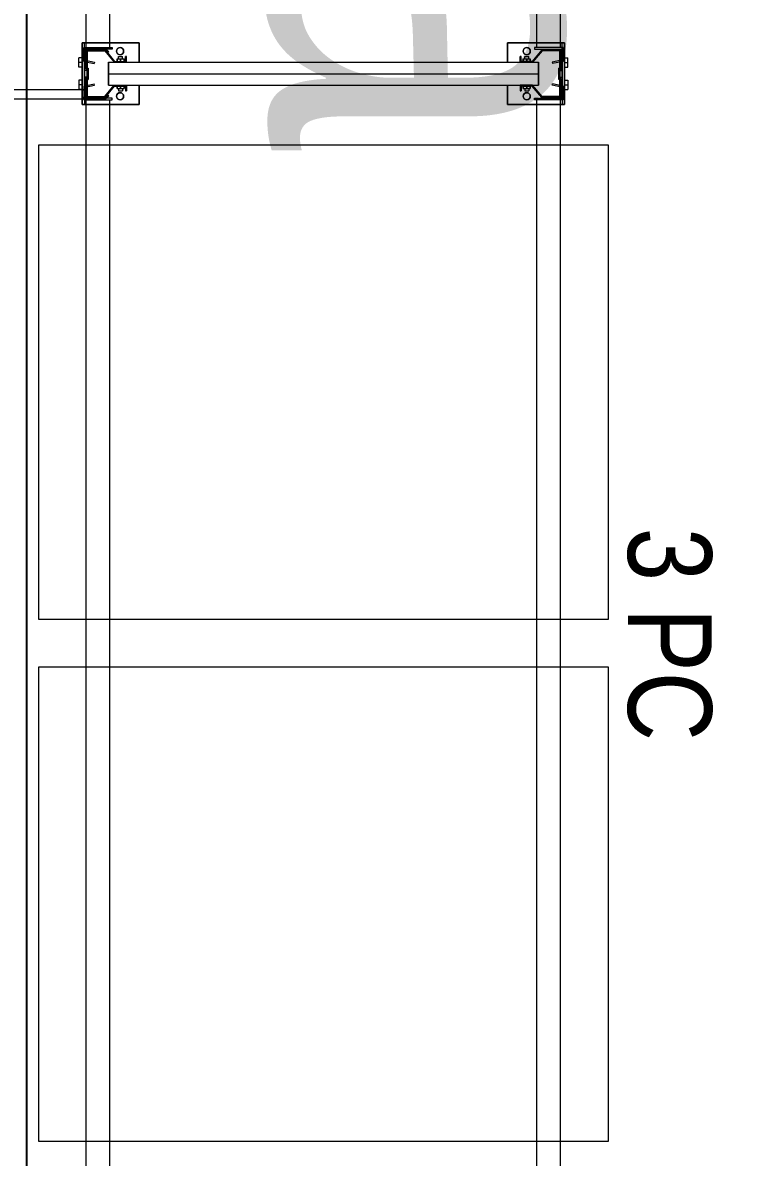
# Model space of a CAD drawing. Header units: metres. Extents: x 0 to 8715937, y -236336 to 216.
# Drawn here: x 122.657 to 124.165, y 73.311 to 75.702 of the extents above; entities that cross this region are included whole.
import ezdxf

# ---------------------------------------------------------------- set-up
doc = ezdxf.new("R2010")
doc.units = ezdxf.units.M
doc.header["$MEASUREMENT"] = 0
for name, color, linetype in [('0-BLOCK-EQUIPAMIENTO', 7, 'Continuous'), ('AAA BAST', 5, 'Continuous'), ('AAA CONECT', 3, 'Continuous'), ('AAA LARG', 1, 'Continuous'), ('AAA PALLETS', 7, 'Continuous'), ('TEXTO', 7, 'Continuous')]:
    doc.layers.add(name, color=color, linetype=linetype)
doc.styles.add('AR', font='arial.ttf')

# ---------------------------------------------------------------- blocks, each defined once
blk = doc.blocks.new('1A MODULO D FTE')
at = {"layer": 'AAA BAST', "lineweight": 5}
for points in [[(-2.34, 0.415), (-2.34, 0.417), (-2.35, 0.417), (-2.35, 0.44), (-2.326, 0.46), (-2.326, 0.5), (-2.366, 0.5), (-2.366, 0.498), (-2.386, 0.498), (-2.386, 0.5), (-2.426, 0.5), (-2.426, 0.46), (-2.402, 0.44), (-2.402, 0.417), (-2.412, 0.417), (-2.412, 0.415), (-2.4, 0.415), (-2.4, 0.4409), (-2.424, 0.4609), (-2.424, 0.498), (-2.388, 0.498), (-2.388, 0.496), (-2.364, 0.496), (-2.364, 0.498), (-2.328, 0.498), (-2.328, 0.4609), (-2.352, 0.4409), (-2.352, 0.415)], [(-0.012, 0.415), (-0.012, 0.417), (-0.002, 0.417), (-0.002, 0.44), (-0.026, 0.46), (-0.026, 0.5), (0.014, 0.5), (0.014, 0.498), (0.034, 0.498), (0.034, 0.5), (0.074, 0.5), (0.074, 0.46), (0.05, 0.44), (0.05, 0.417), (0.06, 0.417), (0.06, 0.415), (0.048, 0.415), (0.048, 0.4409), (0.072, 0.4609), (0.072, 0.498), (0.036, 0.498), (0.036, 0.496), (0.012, 0.496), (0.012, 0.498), (-0.024, 0.498), (-0.024, 0.4609), (0, 0.4409), (0, 0.415)], [(-2.34, -0.415), (-2.34, -0.417), (-2.35, -0.417), (-2.35, -0.44), (-2.326, -0.46), (-2.326, -0.5), (-2.366, -0.5), (-2.366, -0.498), (-2.386, -0.498), (-2.386, -0.5), (-2.426, -0.5), (-2.426, -0.46), (-2.402, -0.44), (-2.402, -0.417), (-2.412, -0.417), (-2.412, -0.415), (-2.4, -0.415), (-2.4, -0.4409), (-2.424, -0.4609), (-2.424, -0.498), (-2.388, -0.498), (-2.388, -0.496), (-2.364, -0.496), (-2.364, -0.498), (-2.328, -0.498), (-2.328, -0.4609), (-2.352, -0.4409), (-2.352, -0.415)], [(-0.012, -0.415), (-0.012, -0.417), (-0.002, -0.417), (-0.002, -0.44), (-0.026, -0.46), (-0.026, -0.5), (0.014, -0.5), (0.014, -0.498), (0.034, -0.498), (0.034, -0.5), (0.074, -0.5), (0.074, -0.46), (0.05, -0.44), (0.05, -0.417), (0.06, -0.417), (0.06, -0.415), (0.048, -0.415), (0.048, -0.4409), (0.072, -0.4609), (0.072, -0.498), (0.036, -0.498), (0.036, -0.496), (0.012, -0.496), (0.012, -0.498), (-0.024, -0.498), (-0.024, -0.4609), (0, -0.4409), (0, -0.415)]]:
    blk.add_hatch(color=251, dxfattribs=at).paths.add_polyline_path(points)
at = {"layer": 'AAA BAST', "color": 251, "lineweight": 5}
for p, q in [((-2.426, 0.5082), (-2.441, 0.5082)), ((-2.441, 0.5082), (-2.441, 0.3882)), ((-2.426, 0.5032), (-2.441, 0.5032)), ((-2.326, 0.5082), (-2.426, 0.5082)), ((-2.426, 0.5082), (-2.426, 0.5032)), ((-2.426, 0.5032), (-2.326, 0.5032)), ((-2.416, 0.5), (-2.416, 0.5032)), ((-2.416, 0.5032), (-2.383, 0.5032)), ((-2.3895, 0.5152), (-2.4095, 0.5152)), ((-2.4095, 0.5082), (-2.4095, 0.5152)), ((-2.3995, 0.5082), (-2.3995, 0.5152)), ((-2.3895, 0.5082), (-2.3895, 0.5152)), ((-2.383, 0.5), (-2.383, 0.5032)), ((-2.369, 0.5), (-2.369, 0.5032)), ((-2.3625, 0.5152), (-2.3425, 0.5152)), ((-2.3625, 0.5082), (-2.3625, 0.5152)), ((-2.3525, 0.5082), (-2.3525, 0.5152)), ((-2.3425, 0.5082), (-2.3425, 0.5152)), ((-2.336, 0.5), (-2.336, 0.5032)), ((-2.326, 0.5032), (-2.326, 0.5082)), ((-2.311, 0.5082), (-2.326, 0.5082)), ((-2.326, 0.5032), (-2.311, 0.5032)), ((-2.311, 0.3882), (-2.311, 0.5082)), ((-0.041, 0.3882), (-0.041, 0.5082)), ((-0.041, 0.5082), (-0.026, 0.5082)), ((-0.026, 0.5032), (-0.041, 0.5032)), ((-0.026, 0.5032), (-0.026, 0.5082)), ((-0.026, 0.5082), (0.074, 0.5082)), ((0.074, 0.5032), (-0.026, 0.5032)), ((-0.016, 0.5), (-0.016, 0.5032)), ((0.0105, 0.5152), (-0.0095, 0.5152)), ((-0.0095, 0.5082), (-0.0095, 0.5152)), ((0.0005, 0.5082), (0.0005, 0.5152)), ((0.0105, 0.5082), (0.0105, 0.5152)), ((0.017, 0.5), (0.017, 0.5032)), ((0.031, 0.5), (0.031, 0.5032)), ((0.064, 0.5032), (0.031, 0.5032)), ((0.0375, 0.5152), (0.0575, 0.5152)), ((0.0375, 0.5082), (0.0375, 0.5152)), ((0.0475, 0.5082), (0.0475, 0.5152)), ((0.0575, 0.5082), (0.0575, 0.5152)), ((0.064, 0.5), (0.064, 0.5032)), ((0.074, 0.5082), (0.074, 0.5032)), ((0.074, 0.5082), (0.089, 0.5082)), ((0.074, 0.5032), (0.089, 0.5032)), ((0.089, 0.5082), (0.089, 0.3882)), ((-2.386, 0.5), (-2.426, 0.5)), ((-2.426, 0.5), (-2.426, 0.46)), ((-2.424, 0.498), (-2.424, 0.4609)), ((-2.388, 0.498), (-2.424, 0.498)), ((-2.388, 0.498), (-2.388, 0.496)), ((-2.364, 0.496), (-2.388, 0.496)), ((-2.386, 0.5), (-2.386, 0.498)), ((-2.386, 0.5), (-2.383, 0.5)), ((-2.366, 0.498), (-2.386, 0.498)), ((-2.366, 0.5), (-2.369, 0.5)), ((-2.326, 0.5), (-2.366, 0.5)), ((-2.366, 0.5), (-2.366, 0.498)), ((-2.328, 0.498), (-2.364, 0.498)), ((-2.364, 0.498), (-2.364, 0.496)), ((-2.328, 0.498), (-2.328, 0.4609)), ((-2.326, 0.5), (-2.326, 0.46)), ((-0.026, 0.5), (0.014, 0.5)), ((-0.026, 0.5), (-0.026, 0.46)), ((-0.024, 0.498), (-0.024, 0.4609)), ((-0.024, 0.498), (0.012, 0.498)), ((0.012, 0.498), (0.012, 0.496)), ((0.012, 0.496), (0.036, 0.496)), ((0.014, 0.5), (0.014, 0.498)), ((0.014, 0.5), (0.017, 0.5)), ((0.014, 0.498), (0.034, 0.498)), ((0.034, 0.5), (0.031, 0.5)), ((0.034, 0.5), (0.074, 0.5)), ((0.034, 0.5), (0.034, 0.498)), ((0.036, 0.498), (0.072, 0.498)), ((0.036, 0.498), (0.036, 0.496)), ((0.072, 0.498), (0.072, 0.4609)), ((0.074, 0.5), (0.074, 0.46)), ((-2.426, 0.46), (-2.402, 0.44)), ((-2.424, 0.4609), (-2.4, 0.4409)), ((-2.328, 0.4609), (-2.352, 0.4409)), ((-2.326, 0.46), (-2.35, 0.44)), ((-0.026, 0.46), (-0.002, 0.44)), ((-0.024, 0.4609), (0, 0.4409)), ((0.072, 0.4609), (0.048, 0.4409)), ((0.074, 0.46), (0.05, 0.44)), ((-2.402, 0.436), (-2.407, 0.436)), ((-2.407, 0.421), (-2.407, 0.436)), ((-2.402, 0.44), (-2.402, 0.417)), ((-2.4, 0.453), (-2.376, 0.453)), ((-2.4, -0.453), (-2.4, 0.453)), ((-2.4, 0.4409), (-2.4, 0.415)), ((-2.376, 0.453), (-2.352, 0.453)), ((-2.376, -0.453), (-2.376, 0.453)), ((-2.352, -0.453), (-2.352, 0.453)), ((-2.352, 0.4409), (-2.352, 0.415)), ((-2.35, 0.44), (-2.35, 0.417)), ((-2.345, 0.436), (-2.35, 0.436)), ((-2.35, 0.421), (-2.35, 0.436)), ((-2.345, 0.421), (-2.345, 0.436)), ((-2.345, 0.4328), (-2.34, 0.4328)), ((-2.34, 0.4243), (-2.34, 0.4328)), ((-0.007, 0.4328), (-0.012, 0.4328)), ((-0.012, 0.4243), (-0.012, 0.4328)), ((-0.007, 0.436), (-0.002, 0.436)), ((-0.007, 0.421), (-0.007, 0.436)), ((-0.002, 0.44), (-0.002, 0.417)), ((-0.002, 0.421), (-0.002, 0.436)), ((0.024, 0.453), (0, 0.453)), ((0, -0.453), (0, 0.453)), ((0, 0.4409), (0, 0.415)), ((0.048, 0.453), (0.024, 0.453)), ((0.024, -0.453), (0.024, 0.453)), ((0.048, -0.453), (0.048, 0.453)), ((0.048, 0.4409), (0.048, 0.415)), ((0.05, 0.44), (0.05, 0.417)), ((0.05, 0.436), (0.055, 0.436)), ((0.055, 0.421), (0.055, 0.436)), ((-2.402, 0.417), (-2.412, 0.417)), ((-2.412, 0.417), (-2.412, 0.415)), ((-2.4, 0.415), (-2.412, 0.415)), ((-2.402, 0.4285), (-2.407, 0.4285)), ((-2.402, 0.421), (-2.407, 0.421)), ((-2.352, 0.415), (-2.34, 0.415)), ((-2.345, 0.4285), (-2.35, 0.4285)), ((-2.345, 0.421), (-2.35, 0.421)), ((-2.35, 0.417), (-2.34, 0.417)), ((-2.345, 0.4243), (-2.34, 0.4243)), ((-2.34, 0.415), (-2.34, 0.417)), ((-0.007, 0.4243), (-0.012, 0.4243)), ((-0.002, 0.417), (-0.012, 0.417)), ((-0.012, 0.415), (-0.012, 0.417)), ((0, 0.415), (-0.012, 0.415)), ((-0.007, 0.4285), (-0.002, 0.4285)), ((-0.007, 0.421), (-0.002, 0.421)), ((0.048, 0.415), (0.06, 0.415)), ((0.05, 0.4285), (0.055, 0.4285)), ((0.05, 0.421), (0.055, 0.421)), ((0.05, 0.417), (0.06, 0.417)), ((0.06, 0.417), (0.06, 0.415)), ((-2.441, 0.3882), (-2.4, 0.3882)), ((-2.352, 0.3882), (-2.311, 0.3882)), ((0, 0.3882), (-0.041, 0.3882)), ((0.089, 0.3882), (0.048, 0.3882)), ((-2.441, -0.5082), (-2.441, -0.3882)), ((-2.441, -0.3882), (-2.4, -0.3882)), ((-2.352, -0.3882), (-2.311, -0.3882)), ((-2.311, -0.3882), (-2.311, -0.5082)), ((0, -0.3882), (-0.041, -0.3882)), ((-0.041, -0.3882), (-0.041, -0.5082)), ((0.089, -0.3882), (0.048, -0.3882)), ((0.089, -0.5082), (0.089, -0.3882)), ((-2.4, -0.415), (-2.412, -0.415)), ((-2.412, -0.417), (-2.412, -0.415)), ((-2.402, -0.417), (-2.412, -0.417)), ((-2.402, -0.4199), (-2.407, -0.4199)), ((-2.407, -0.4349), (-2.407, -0.4199)), ((-2.402, -0.4274), (-2.407, -0.4274)), ((-2.402, -0.44), (-2.402, -0.417)), ((-2.4, -0.4409), (-2.4, -0.415)), ((-2.352, -0.4409), (-2.352, -0.415)), ((-2.352, -0.415), (-2.34, -0.415)), ((-2.35, -0.44), (-2.35, -0.417)), ((-2.35, -0.417), (-2.34, -0.417)), ((-2.345, -0.4199), (-2.35, -0.4199)), ((-2.35, -0.4349), (-2.35, -0.4199)), ((-2.345, -0.4274), (-2.35, -0.4274)), ((-2.345, -0.4349), (-2.345, -0.4199)), ((-2.345, -0.4232), (-2.34, -0.4232)), ((-2.34, -0.415), (-2.34, -0.417)), ((-2.34, -0.4317), (-2.34, -0.4232)), ((0, -0.415), (-0.012, -0.415)), ((-0.012, -0.415), (-0.012, -0.417)), ((-0.002, -0.417), (-0.012, -0.417)), ((-0.007, -0.4232), (-0.012, -0.4232)), ((-0.012, -0.4317), (-0.012, -0.4232)), ((-0.007, -0.4199), (-0.002, -0.4199)), ((-0.007, -0.4349), (-0.007, -0.4199)), ((-0.007, -0.4274), (-0.002, -0.4274)), ((-0.002, -0.44), (-0.002, -0.417)), ((-0.002, -0.4349), (-0.002, -0.4199)), ((0, -0.4409), (0, -0.415)), ((0.048, -0.4409), (0.048, -0.415)), ((0.048, -0.415), (0.06, -0.415)), ((0.05, -0.44), (0.05, -0.417)), ((0.05, -0.417), (0.06, -0.417)), ((0.05, -0.4199), (0.055, -0.4199)), ((0.05, -0.4274), (0.055, -0.4274)), ((0.055, -0.4349), (0.055, -0.4199)), ((0.06, -0.417), (0.06, -0.415)), ((-2.426, -0.46), (-2.402, -0.44)), ((-2.424, -0.4609), (-2.4, -0.4409)), ((-2.402, -0.4349), (-2.407, -0.4349)), ((-2.4, -0.453), (-2.376, -0.453)), ((-2.376, -0.453), (-2.352, -0.453)), ((-2.328, -0.4609), (-2.352, -0.4409)), ((-2.345, -0.4349), (-2.35, -0.4349)), ((-2.326, -0.46), (-2.35, -0.44)), ((-2.345, -0.4317), (-2.34, -0.4317)), ((-0.026, -0.46), (-0.002, -0.44)), ((-0.024, -0.4609), (0, -0.4409)), ((-0.007, -0.4317), (-0.012, -0.4317)), ((-0.007, -0.4349), (-0.002, -0.4349)), ((0.024, -0.453), (0, -0.453)), ((0.048, -0.453), (0.024, -0.453)), ((0.072, -0.4609), (0.048, -0.4409)), ((0.05, -0.4349), (0.055, -0.4349)), ((0.074, -0.46), (0.05, -0.44)), ((-2.426, -0.5), (-2.426, -0.46)), ((-2.424, -0.498), (-2.424, -0.4609)), ((-2.328, -0.498), (-2.328, -0.4609)), ((-2.326, -0.5), (-2.326, -0.46)), ((-0.026, -0.5), (-0.026, -0.46)), ((-0.024, -0.498), (-0.024, -0.4609)), ((0.072, -0.498), (0.072, -0.4609)), ((0.074, -0.5), (0.074, -0.46)), ((-2.386, -0.5), (-2.426, -0.5)), ((-2.388, -0.498), (-2.424, -0.498)), ((-2.416, -0.5), (-2.416, -0.5032)), ((-2.388, -0.498), (-2.388, -0.496)), ((-2.364, -0.496), (-2.388, -0.496)), ((-2.366, -0.498), (-2.386, -0.498)), ((-2.386, -0.5), (-2.386, -0.498)), ((-2.386, -0.5), (-2.383, -0.5)), ((-2.383, -0.5), (-2.383, -0.5032)), ((-2.369, -0.5), (-2.369, -0.5032)), ((-2.366, -0.5), (-2.369, -0.5)), ((-2.366, -0.5), (-2.366, -0.498)), ((-2.326, -0.5), (-2.366, -0.5)), ((-2.364, -0.498), (-2.364, -0.496)), ((-2.328, -0.498), (-2.364, -0.498)), ((-2.336, -0.5), (-2.336, -0.5032)), ((-0.026, -0.5), (0.014, -0.5)), ((-0.024, -0.498), (0.012, -0.498)), ((-0.016, -0.5), (-0.016, -0.5032)), ((0.012, -0.498), (0.012, -0.496)), ((0.012, -0.496), (0.036, -0.496)), ((0.014, -0.498), (0.034, -0.498)), ((0.014, -0.5), (0.014, -0.498)), ((0.014, -0.5), (0.017, -0.5)), ((0.017, -0.5), (0.017, -0.5032)), ((0.031, -0.5), (0.031, -0.5032)), ((0.034, -0.5), (0.031, -0.5)), ((0.034, -0.5), (0.034, -0.498)), ((0.034, -0.5), (0.074, -0.5)), ((0.036, -0.498), (0.036, -0.496)), ((0.036, -0.498), (0.072, -0.498)), ((0.064, -0.5), (0.064, -0.5032)), ((-2.426, -0.5032), (-2.441, -0.5032)), ((-2.426, -0.5082), (-2.441, -0.5082)), ((-2.426, -0.5032), (-2.326, -0.5032)), ((-2.426, -0.5082), (-2.426, -0.5032)), ((-2.326, -0.5082), (-2.426, -0.5082)), ((-2.416, -0.5032), (-2.383, -0.5032)), ((-2.4095, -0.5082), (-2.4095, -0.5152)), ((-2.3895, -0.5152), (-2.4095, -0.5152)), ((-2.3995, -0.5082), (-2.3995, -0.5152)), ((-2.3895, -0.5082), (-2.3895, -0.5152)), ((-2.3625, -0.5082), (-2.3625, -0.5152)), ((-2.3625, -0.5152), (-2.3425, -0.5152)), ((-2.3525, -0.5082), (-2.3525, -0.5152)), ((-2.3425, -0.5082), (-2.3425, -0.5152)), ((-2.326, -0.5032), (-2.326, -0.5082)), ((-2.326, -0.5032), (-2.311, -0.5032)), ((-2.311, -0.5082), (-2.326, -0.5082)), ((-0.026, -0.5032), (-0.041, -0.5032)), ((-0.041, -0.5082), (-0.026, -0.5082)), ((0.074, -0.5032), (-0.026, -0.5032)), ((-0.026, -0.5032), (-0.026, -0.5082)), ((-0.026, -0.5082), (0.074, -0.5082)), ((-0.0095, -0.5082), (-0.0095, -0.5152)), ((0.0105, -0.5152), (-0.0095, -0.5152)), ((0.0005, -0.5082), (0.0005, -0.5152)), ((0.0105, -0.5082), (0.0105, -0.5152)), ((0.064, -0.5032), (0.031, -0.5032)), ((0.0375, -0.5082), (0.0375, -0.5152)), ((0.0375, -0.5152), (0.0575, -0.5152)), ((0.0475, -0.5082), (0.0475, -0.5152)), ((0.0575, -0.5082), (0.0575, -0.5152)), ((0.074, -0.5082), (0.074, -0.5032)), ((0.074, -0.5032), (0.089, -0.5032)), ((0.074, -0.5082), (0.089, -0.5082))]:
    blk.add_line(p, q, dxfattribs=at)
for centre in [(-2.4235, 0.4285), (-2.3285, 0.4285), (-0.0235, 0.4285), (0.0715, 0.4285), (-2.4235, -0.4285), (-2.3285, -0.4285), (-0.0235, -0.4285), (0.0715, -0.4285)]:
    blk.add_circle(centre, 0.0075, dxfattribs=at)
at = {"layer": 'AAA CONECT', "color": 251, "lineweight": 5}
for p, q in [((-2.4223, -0.4527), (-2.43, -0.4591)), ((-2.421, -0.4542), (-2.428, -0.46)), ((-2.4223, -0.4527), (-2.421, -0.4542)), ((-2.3297, -0.4527), (-2.331, -0.4542)), ((-2.331, -0.4542), (-2.324, -0.46)), ((-2.3297, -0.4527), (-2.322, -0.4591)), ((-0.0223, -0.4527), (-0.03, -0.4591)), ((-0.021, -0.4542), (-0.028, -0.46)), ((-0.0223, -0.4527), (-0.021, -0.4542)), ((-2.428, -0.5016), (-2.428, -0.46)), ((-2.324, -0.5016), (-2.324, -0.46)), ((-0.028, -0.5016), (-0.028, -0.46)), ((-2.428, -0.5016), (-2.415, -0.5016)), ((-2.41, -0.5066), (-2.415, -0.5016)), ((-2.342, -0.5066), (-2.337, -0.5016)), ((-2.324, -0.5016), (-2.337, -0.5016)), ((-0.028, -0.5016), (-0.015, -0.5016)), ((-0.01, -0.5066), (-0.015, -0.5016))]:
    blk.add_line(p, q, dxfattribs=at)
at = {"layer": 'AAA CONECT', "color": 251, "lineweight": 5, "ltscale": 0.21}
for p, q in [((-2.43, -0.4591), (-2.43, -0.7909)), ((-0.03, -0.4591), (-0.03, -0.7909)), ((-2.41, -0.5066), (-2.41, -0.7434)), ((-0.01, -0.5066), (-0.01, -0.7434))]:
    blk.add_line(p, q, dxfattribs=at)
at = {"layer": 'AAA LARG', "color": 251, "lineweight": 5}
for p, q in [((-2.35, 0.505), (-2.3547, 0.4829)), ((-2.35, 0.505), (-2.321, 0.505)), ((-2.321, 0.505), (-2.321, 0.445)), ((-0.002, 0.505), (-0.031, 0.505)), ((-0.031, 0.505), (-0.031, 0.445)), ((-0.002, 0.505), (0.0027, 0.4829)), ((-2.3516, 0.4822), (-2.3547, 0.4829)), ((-2.3474, 0.5018), (-2.3516, 0.4822)), ((-2.3242, 0.5018), (-2.3474, 0.5018)), ((-2.3242, 0.445), (-2.3242, 0.5018)), ((-2.321, 0.5), (-0.031, 0.5)), ((-0.0278, 0.445), (-0.0278, 0.5018)), ((-0.0278, 0.5018), (-0.0046, 0.5018)), ((-0.0046, 0.5018), (-0.0004, 0.4822)), ((-0.0004, 0.4822), (0.0027, 0.4829)), ((-2.321, 0.445), (-2.3242, 0.445)), ((-2.321, 0.45), (-0.031, 0.45)), ((-0.031, 0.445), (-0.0278, 0.445)), ((-2.321, -0.445), (-2.3242, -0.445)), ((-2.3242, -0.445), (-2.3242, -0.5018)), ((-2.321, -0.505), (-2.321, -0.445)), ((-2.321, -0.45), (-0.031, -0.45)), ((-0.031, -0.505), (-0.031, -0.445)), ((-0.031, -0.445), (-0.0278, -0.445)), ((-0.0278, -0.445), (-0.0278, -0.5018)), ((-2.3516, -0.4822), (-2.3547, -0.4829)), ((-2.35, -0.505), (-2.3547, -0.4829)), ((-2.3474, -0.5018), (-2.3516, -0.4822)), ((-2.3242, -0.5018), (-2.3474, -0.5018)), ((-2.321, -0.5), (-0.031, -0.5)), ((-0.0278, -0.5018), (-0.0046, -0.5018)), ((-0.0046, -0.5018), (-0.0004, -0.4822)), ((-0.002, -0.505), (0.0027, -0.4829)), ((-0.0004, -0.4822), (0.0027, -0.4829)), ((-2.35, -0.505), (-2.321, -0.505)), ((-0.002, -0.505), (-0.031, -0.505))]:
    blk.add_line(p, q, dxfattribs=at)
at = {"layer": 'AAA PALLETS', "color": 251, "lineweight": 5, "ltscale": 0.21}
for p, q in [((-1.226, 0.6), (-2.226, 0.6)), ((-2.226, 0.6), (-2.226, -0.6)), ((-1.226, -0.6), (-1.226, 0.6)), ((-0.126, 0.6), (-1.126, 0.6)), ((-1.126, 0.6), (-1.126, -0.6)), ((-0.126, -0.6), (-0.126, 0.6)), ((-2.226, -0.6), (-1.226, -0.6)), ((-1.126, -0.6), (-0.126, -0.6))]:
    blk.add_line(p, q, dxfattribs=at)
blk = doc.blocks.new('DPM-EQUIPAMIENTO')
at = {"layer": 'AAA BAST', "xscale": -1, "rotation": 270}
for p in [(35.5705, 77.9703), (35.5705, 75.5703)]:
    blk.add_blockref('1A MODULO D FTE', p, dxfattribs=at)

msp = doc.modelspace()

# ---------------------------------------------------------------- hatches: boundary and pattern name
at = {"layer": 'AAA BAST', "lineweight": 5}
for points in [[(122.8755, 75.5583), (122.8735, 75.5583), (122.8735, 75.5683), (122.8505, 75.5683), (122.8305, 75.5443), (122.7905, 75.5443), (122.7905, 75.5843), (122.7925, 75.5843), (122.7925, 75.6043), (122.7905, 75.6043), (122.7905, 75.6443), (122.8305, 75.6443), (122.8505, 75.6203), (122.8735, 75.6203), (122.8735, 75.6303), (122.8755, 75.6303), (122.8755, 75.6183), (122.8496, 75.6183), (122.8296, 75.6423), (122.7925, 75.6423), (122.7925, 75.6063), (122.7945, 75.6063), (122.7945, 75.5823), (122.7925, 75.5823), (122.7925, 75.5463), (122.8296, 75.5463), (122.8496, 75.5703), (122.8755, 75.5703)], [(122.8755, 75.6303), (122.8735, 75.6303), (122.8735, 75.6203), (122.8505, 75.6203), (122.8305, 75.6443), (122.7905, 75.6443), (122.7905, 75.6043), (122.7925, 75.6043), (122.7925, 75.5843), (122.7905, 75.5843), (122.7905, 75.5443), (122.8305, 75.5443), (122.8505, 75.5683), (122.8735, 75.5683), (122.8735, 75.5583), (122.8755, 75.5583), (122.8755, 75.5703), (122.8496, 75.5703), (122.8296, 75.5463), (122.7925, 75.5463), (122.7925, 75.5823), (122.7945, 75.5823), (122.7945, 75.6063), (122.7925, 75.6063), (122.7925, 75.6423), (122.8296, 75.6423), (122.8496, 75.6183), (122.8755, 75.6183)], [(123.7055, 75.5583), (123.7075, 75.5583), (123.7075, 75.5683), (123.7305, 75.5683), (123.7505, 75.5443), (123.7905, 75.5443), (123.7905, 75.5843), (123.7885, 75.5843), (123.7885, 75.6043), (123.7905, 75.6043), (123.7905, 75.6443), (123.7505, 75.6443), (123.7305, 75.6203), (123.7075, 75.6203), (123.7075, 75.6303), (123.7055, 75.6303), (123.7055, 75.6183), (123.7315, 75.6183), (123.7515, 75.6423), (123.7885, 75.6423), (123.7885, 75.6063), (123.7865, 75.6063), (123.7865, 75.5823), (123.7885, 75.5823), (123.7885, 75.5463), (123.7515, 75.5463), (123.7315, 75.5703), (123.7055, 75.5703)], [(123.7055, 75.6303), (123.7075, 75.6303), (123.7075, 75.6203), (123.7305, 75.6203), (123.7505, 75.6443), (123.7905, 75.6443), (123.7905, 75.6043), (123.7885, 75.6043), (123.7885, 75.5843), (123.7905, 75.5843), (123.7905, 75.5443), (123.7505, 75.5443), (123.7305, 75.5683), (123.7075, 75.5683), (123.7075, 75.5583), (123.7055, 75.5583), (123.7055, 75.5703), (123.7315, 75.5703), (123.7515, 75.5463), (123.7885, 75.5463), (123.7885, 75.5823), (123.7865, 75.5823), (123.7865, 75.6063), (123.7885, 75.6063), (123.7885, 75.6423), (123.7515, 75.6423), (123.7315, 75.6183), (123.7055, 75.6183)]]:
    msp.add_hatch(color=251, dxfattribs=at).paths.add_polyline_path(points)

# ---------------------------------------------------------------- linework, layer by layer
at = {"ltscale": 0.1}
msp.add_lwpolyline([(122.6655, 88.6593), (140.6478, 88.6593), (140.6478, 72.1293), (122.6655, 72.1293)], close=True, dxfattribs=at)
at = {"layer": 'AAA BAST', "color": 251, "lineweight": 5}
for p, q in [((122.7823, 75.6443), (122.7823, 75.6593)), ((122.7823, 75.6593), (122.9023, 75.6593)), ((122.9023, 75.6593), (122.7823, 75.6593)), ((122.7823, 75.6593), (122.7823, 75.6443)), ((122.7823, 75.5443), (122.7823, 75.6443)), ((122.7823, 75.6443), (122.7873, 75.6443)), ((122.7873, 75.6443), (122.7823, 75.6443)), ((122.7823, 75.6443), (122.7823, 75.5443)), ((122.7873, 75.6443), (122.7873, 75.6593)), ((122.7873, 75.6443), (122.7873, 75.6593)), ((122.7873, 75.6443), (122.7873, 75.5443)), ((122.7873, 75.5443), (122.7873, 75.6443)), ((122.7905, 75.6043), (122.7905, 75.6443)), ((122.7905, 75.6443), (122.8305, 75.6443)), ((122.7905, 75.6443), (122.7905, 75.6043)), ((122.7905, 75.6443), (122.8305, 75.6443)), ((122.7925, 75.6423), (122.8296, 75.6423)), ((122.7925, 75.6063), (122.7925, 75.6423)), ((122.7925, 75.6423), (122.8296, 75.6423)), ((122.7925, 75.6423), (122.7925, 75.6063)), ((122.8296, 75.6423), (122.8496, 75.6183)), ((122.8296, 75.6423), (122.8496, 75.6183)), ((122.8305, 75.6443), (122.8505, 75.6203)), ((122.8305, 75.6443), (122.8505, 75.6203)), ((122.9023, 75.6593), (122.9023, 75.6183)), ((122.9023, 75.6183), (122.9023, 75.6593)), ((123.7987, 75.6593), (123.6787, 75.6593)), ((123.6787, 75.6593), (123.6787, 75.6183)), ((123.6787, 75.6183), (123.6787, 75.6593)), ((123.6787, 75.6593), (123.7987, 75.6593)), ((123.7505, 75.6443), (123.7305, 75.6203)), ((123.7505, 75.6443), (123.7305, 75.6203)), ((123.7515, 75.6423), (123.7315, 75.6183)), ((123.7515, 75.6423), (123.7315, 75.6183)), ((123.7905, 75.6443), (123.7505, 75.6443)), ((123.7905, 75.6443), (123.7505, 75.6443)), ((123.7885, 75.6423), (123.7515, 75.6423)), ((123.7885, 75.6423), (123.7515, 75.6423)), ((123.7885, 75.6063), (123.7885, 75.6423)), ((123.7885, 75.6423), (123.7885, 75.6063)), ((123.7905, 75.6043), (123.7905, 75.6443)), ((123.7905, 75.6443), (123.7905, 75.6043)), ((123.7937, 75.6443), (123.7937, 75.6593)), ((123.7937, 75.6443), (123.7937, 75.6593)), ((123.7937, 75.6443), (123.7937, 75.5443)), ((123.7987, 75.6443), (123.7937, 75.6443)), ((123.7937, 75.5443), (123.7937, 75.6443)), ((123.7937, 75.6443), (123.7987, 75.6443)), ((123.7987, 75.6443), (123.7987, 75.6593)), ((123.7987, 75.6593), (123.7987, 75.6443)), ((123.7987, 75.5443), (123.7987, 75.6443)), ((123.7987, 75.6443), (123.7987, 75.5443)), ((122.7753, 75.6078), (122.7753, 75.6278)), ((122.7823, 75.6278), (122.7753, 75.6278)), ((122.7753, 75.6078), (122.7753, 75.6278)), ((122.7823, 75.6278), (122.7753, 75.6278)), ((122.7823, 75.6178), (122.7753, 75.6178)), ((122.7823, 75.6178), (122.7753, 75.6178)), ((122.7905, 75.6343), (122.7873, 75.6343)), ((122.7873, 75.6343), (122.7873, 75.6013)), ((122.7905, 75.6343), (122.7873, 75.6343)), ((122.8376, 75.6183), (122.8376, 75.5943)), ((122.8376, 75.6183), (123.7435, 75.6183)), ((122.8376, 75.5943), (122.8376, 75.6183)), ((122.8376, 75.6183), (123.7435, 75.6183)), ((122.8496, 75.6183), (122.8755, 75.6183)), ((122.8496, 75.6183), (122.8755, 75.6183)), ((122.8505, 75.6203), (122.8735, 75.6203)), ((122.8505, 75.6203), (122.8735, 75.6203)), ((122.8556, 75.6203), (122.8556, 75.6253)), ((122.8556, 75.6253), (122.8706, 75.6253)), ((122.8556, 75.6253), (122.8556, 75.6203)), ((122.8556, 75.6253), (122.8706, 75.6253)), ((122.8556, 75.6203), (122.8706, 75.6203)), ((122.8588, 75.6253), (122.8588, 75.6303)), ((122.8588, 75.6303), (122.8673, 75.6303)), ((122.8631, 75.6203), (122.8631, 75.6253)), ((122.8631, 75.6253), (122.8631, 75.6203)), ((122.8673, 75.6253), (122.8673, 75.6303)), ((122.8706, 75.6203), (122.8706, 75.6253)), ((122.8706, 75.6253), (122.8706, 75.6203)), ((122.8735, 75.6203), (122.8735, 75.6303)), ((122.8735, 75.6303), (122.8755, 75.6303)), ((122.8735, 75.6203), (122.8735, 75.6303)), ((122.8755, 75.6303), (122.8735, 75.6303)), ((122.8755, 75.6183), (122.8755, 75.6303)), ((122.8755, 75.6183), (122.8755, 75.6303)), ((123.7055, 75.6183), (123.7055, 75.6303)), ((123.7075, 75.6303), (123.7055, 75.6303)), ((123.7055, 75.6183), (123.7055, 75.6303)), ((123.7055, 75.6303), (123.7075, 75.6303)), ((123.7315, 75.6183), (123.7055, 75.6183)), ((123.7315, 75.6183), (123.7055, 75.6183)), ((123.7075, 75.6203), (123.7075, 75.6303)), ((123.7075, 75.6203), (123.7075, 75.6303)), ((123.7305, 75.6203), (123.7075, 75.6203)), ((123.7305, 75.6203), (123.7075, 75.6203)), ((123.7115, 75.6203), (123.7115, 75.6253)), ((123.7115, 75.6253), (123.7265, 75.6253)), ((123.7115, 75.6253), (123.7115, 75.6203)), ((123.7115, 75.6253), (123.7265, 75.6253)), ((123.7115, 75.6203), (123.7265, 75.6203)), ((123.7148, 75.6253), (123.7148, 75.6303)), ((123.7148, 75.6303), (123.7233, 75.6303)), ((123.719, 75.6203), (123.719, 75.6253)), ((123.719, 75.6253), (123.719, 75.6203)), ((123.7233, 75.6253), (123.7233, 75.6303)), ((123.7265, 75.6203), (123.7265, 75.6253)), ((123.7265, 75.6253), (123.7265, 75.6203)), ((123.7435, 75.6183), (123.7435, 75.5943)), ((123.7435, 75.5943), (123.7435, 75.6183)), ((123.7905, 75.6343), (123.7937, 75.6343)), ((123.7905, 75.6343), (123.7937, 75.6343)), ((123.7937, 75.6343), (123.7937, 75.6013)), ((123.7987, 75.6278), (123.8057, 75.6278)), ((123.7987, 75.6278), (123.8057, 75.6278)), ((123.7987, 75.6178), (123.8057, 75.6178)), ((123.7987, 75.6178), (123.8057, 75.6178)), ((123.8057, 75.6078), (123.8057, 75.6278)), ((123.8057, 75.6078), (123.8057, 75.6278)), ((122.7823, 75.6078), (122.7753, 75.6078)), ((122.7823, 75.6078), (122.7753, 75.6078)), ((122.7905, 75.6013), (122.7873, 75.6013)), ((122.7905, 75.6013), (122.7873, 75.6013)), ((122.7905, 75.6043), (122.7925, 75.6043)), ((122.7905, 75.6043), (122.7905, 75.6013)), ((122.7905, 75.6043), (122.7925, 75.6043)), ((122.7905, 75.6043), (122.7905, 75.6013)), ((122.7925, 75.6063), (122.7945, 75.6063)), ((122.7925, 75.6063), (122.7945, 75.6063)), ((122.7925, 75.5843), (122.7925, 75.6043)), ((122.7925, 75.6043), (122.7925, 75.5843)), ((122.7945, 75.5823), (122.7945, 75.6063)), ((122.7945, 75.6063), (122.7945, 75.5823)), ((122.8376, 75.5943), (122.8376, 75.5703)), ((122.8376, 75.5943), (123.7435, 75.5943)), ((122.8376, 75.5703), (122.8376, 75.5943)), ((122.8376, 75.5943), (123.7435, 75.5943)), ((123.7435, 75.5943), (123.7435, 75.5703)), ((123.7435, 75.5703), (123.7435, 75.5943)), ((123.7885, 75.6063), (123.7865, 75.6063)), ((123.7865, 75.5823), (123.7865, 75.6063)), ((123.7885, 75.6063), (123.7865, 75.6063)), ((123.7865, 75.6063), (123.7865, 75.5823)), ((123.7885, 75.5843), (123.7885, 75.6043)), ((123.7905, 75.6043), (123.7885, 75.6043)), ((123.7885, 75.6043), (123.7885, 75.5843)), ((123.7905, 75.6043), (123.7885, 75.6043)), ((123.7905, 75.6043), (123.7905, 75.6013)), ((123.7905, 75.6043), (123.7905, 75.6013)), ((123.7905, 75.6013), (123.7937, 75.6013)), ((123.7905, 75.6013), (123.7937, 75.6013)), ((123.7987, 75.6078), (123.8057, 75.6078)), ((123.7987, 75.6078), (123.8057, 75.6078)), ((122.7753, 75.5808), (122.7753, 75.5608)), ((122.7823, 75.5808), (122.7753, 75.5808)), ((122.7753, 75.5808), (122.7753, 75.5608)), ((122.7823, 75.5808), (122.7753, 75.5808)), ((122.7823, 75.5708), (122.7753, 75.5708)), ((122.7823, 75.5708), (122.7753, 75.5708)), ((122.7905, 75.5873), (122.7873, 75.5873)), ((122.7905, 75.5873), (122.7873, 75.5873)), ((122.7873, 75.5543), (122.7873, 75.5873)), ((122.7905, 75.5843), (122.7905, 75.5873)), ((122.7905, 75.5843), (122.7905, 75.5873)), ((122.7905, 75.5443), (122.7905, 75.5843)), ((122.7905, 75.5843), (122.7925, 75.5843)), ((122.7905, 75.5843), (122.7905, 75.5443)), ((122.7905, 75.5843), (122.7925, 75.5843)), ((122.7925, 75.5463), (122.7925, 75.5823)), ((122.7925, 75.5823), (122.7945, 75.5823)), ((122.7925, 75.5823), (122.7925, 75.5463)), ((122.7925, 75.5823), (122.7945, 75.5823)), ((122.8296, 75.5463), (122.8496, 75.5703)), ((122.8296, 75.5463), (122.8496, 75.5703)), ((122.8305, 75.5443), (122.8505, 75.5683)), ((122.8305, 75.5443), (122.8505, 75.5683)), ((122.8376, 75.5703), (123.7435, 75.5703)), ((122.8376, 75.5703), (123.7435, 75.5703)), ((122.8496, 75.5703), (122.8755, 75.5703)), ((122.8496, 75.5703), (122.8755, 75.5703)), ((122.8505, 75.5683), (122.8735, 75.5683)), ((122.8505, 75.5683), (122.8735, 75.5683)), ((122.8556, 75.5633), (122.8556, 75.5683)), ((122.8556, 75.5683), (122.8706, 75.5683)), ((122.8556, 75.5683), (122.8556, 75.5633)), ((122.8631, 75.5633), (122.8631, 75.5683)), ((122.8631, 75.5683), (122.8631, 75.5633)), ((122.8706, 75.5633), (122.8706, 75.5683)), ((122.8706, 75.5683), (122.8706, 75.5633)), ((122.8735, 75.5683), (122.8735, 75.5583)), ((122.8735, 75.5683), (122.8735, 75.5583)), ((122.8755, 75.5703), (122.8755, 75.5583)), ((122.8755, 75.5703), (122.8755, 75.5583)), ((122.9023, 75.5703), (122.9023, 75.5293)), ((122.9023, 75.5293), (122.9023, 75.5703)), ((123.6787, 75.5703), (123.6787, 75.5293)), ((123.6787, 75.5293), (123.6787, 75.5703)), ((123.7315, 75.5703), (123.7055, 75.5703)), ((123.7055, 75.5703), (123.7055, 75.5583)), ((123.7315, 75.5703), (123.7055, 75.5703)), ((123.7055, 75.5703), (123.7055, 75.5583)), ((123.7305, 75.5683), (123.7075, 75.5683)), ((123.7075, 75.5683), (123.7075, 75.5583)), ((123.7305, 75.5683), (123.7075, 75.5683)), ((123.7075, 75.5683), (123.7075, 75.5583)), ((123.7115, 75.5633), (123.7115, 75.5683)), ((123.7115, 75.5683), (123.7265, 75.5683)), ((123.7115, 75.5683), (123.7115, 75.5633)), ((123.719, 75.5633), (123.719, 75.5683)), ((123.719, 75.5683), (123.719, 75.5633)), ((123.7265, 75.5633), (123.7265, 75.5683)), ((123.7265, 75.5683), (123.7265, 75.5633)), ((123.7505, 75.5443), (123.7305, 75.5683)), ((123.7505, 75.5443), (123.7305, 75.5683)), ((123.7515, 75.5463), (123.7315, 75.5703)), ((123.7515, 75.5463), (123.7315, 75.5703)), ((123.7885, 75.5823), (123.7865, 75.5823)), ((123.7885, 75.5823), (123.7865, 75.5823)), ((123.7905, 75.5843), (123.7885, 75.5843)), ((123.7905, 75.5843), (123.7885, 75.5843)), ((123.7885, 75.5463), (123.7885, 75.5823)), ((123.7885, 75.5823), (123.7885, 75.5463)), ((123.7905, 75.5873), (123.7937, 75.5873)), ((123.7905, 75.5843), (123.7905, 75.5873)), ((123.7905, 75.5873), (123.7937, 75.5873)), ((123.7905, 75.5843), (123.7905, 75.5873)), ((123.7905, 75.5443), (123.7905, 75.5843)), ((123.7905, 75.5843), (123.7905, 75.5443)), ((123.7937, 75.5543), (123.7937, 75.5873)), ((123.7987, 75.5808), (123.8057, 75.5808)), ((123.7987, 75.5808), (123.8057, 75.5808)), ((123.7987, 75.5708), (123.8057, 75.5708)), ((123.7987, 75.5708), (123.8057, 75.5708)), ((123.8057, 75.5808), (123.8057, 75.5608)), ((123.8057, 75.5808), (123.8057, 75.5608)), ((122.7823, 75.5608), (122.7753, 75.5608)), ((122.7823, 75.5608), (122.7753, 75.5608)), ((122.7873, 75.5443), (122.7823, 75.5443)), ((122.7823, 75.5293), (122.7823, 75.5443)), ((122.7823, 75.5443), (122.7873, 75.5443)), ((122.7823, 75.5443), (122.7823, 75.5293)), ((122.7905, 75.5543), (122.7873, 75.5543)), ((122.7905, 75.5543), (122.7873, 75.5543)), ((122.7873, 75.5443), (122.7873, 75.5293)), ((122.7873, 75.5443), (122.7873, 75.5293)), ((122.7905, 75.5443), (122.8305, 75.5443)), ((122.7905, 75.5443), (122.8305, 75.5443)), ((122.7925, 75.5463), (122.8296, 75.5463)), ((122.7925, 75.5463), (122.8296, 75.5463)), ((122.8556, 75.5633), (122.8706, 75.5633)), ((122.8556, 75.5633), (122.8706, 75.5633)), ((122.8588, 75.5633), (122.8588, 75.5583)), ((122.8588, 75.5583), (122.8673, 75.5583)), ((122.8673, 75.5633), (122.8673, 75.5583)), ((122.8755, 75.5583), (122.8735, 75.5583)), ((122.8735, 75.5583), (122.8755, 75.5583)), ((123.7055, 75.5583), (123.7075, 75.5583)), ((123.7075, 75.5583), (123.7055, 75.5583)), ((123.7115, 75.5633), (123.7265, 75.5633)), ((123.7115, 75.5633), (123.7265, 75.5633)), ((123.7148, 75.5633), (123.7148, 75.5583)), ((123.7148, 75.5583), (123.7233, 75.5583)), ((123.7233, 75.5633), (123.7233, 75.5583)), ((123.7905, 75.5443), (123.7505, 75.5443)), ((123.7905, 75.5443), (123.7505, 75.5443)), ((123.7885, 75.5463), (123.7515, 75.5463)), ((123.7885, 75.5463), (123.7515, 75.5463)), ((123.7905, 75.5543), (123.7937, 75.5543)), ((123.7905, 75.5543), (123.7937, 75.5543)), ((123.7937, 75.5443), (123.7987, 75.5443)), ((123.7937, 75.5443), (123.7937, 75.5293)), ((123.7987, 75.5443), (123.7937, 75.5443)), ((123.7937, 75.5443), (123.7937, 75.5293)), ((123.7987, 75.5608), (123.8057, 75.5608)), ((123.7987, 75.5608), (123.8057, 75.5608)), ((123.7987, 75.5293), (123.7987, 75.5443)), ((123.7987, 75.5443), (123.7987, 75.5293)), ((122.9023, 75.5293), (122.7823, 75.5293)), ((122.7823, 75.5293), (122.9023, 75.5293)), ((123.6787, 75.5293), (123.7987, 75.5293)), ((123.7987, 75.5293), (123.6787, 75.5293))]:
    msp.add_line(p, q, dxfattribs=at)
for centre in [(122.862, 75.6418), (122.862, 75.6418), (123.719, 75.6418), (123.719, 75.6418), (122.862, 75.5468), (122.862, 75.5468), (123.719, 75.5468), (123.719, 75.5468)]:
    msp.add_circle(centre, 0.0075, dxfattribs=at)
at = {"layer": 'AAA CONECT', "color": 251, "lineweight": 5}
for p, q in [((122.7889, 75.6463), (122.8305, 75.6463)), ((122.7889, 75.6463), (122.7889, 75.6333)), ((122.8363, 75.6393), (122.8305, 75.6463)), ((122.8379, 75.6406), (122.8315, 75.6483)), ((122.8379, 75.6406), (122.8363, 75.6393)), ((122.7839, 75.6283), (122.7889, 75.6333)), ((122.7839, 75.5603), (122.7889, 75.5553)), ((122.7839, 75.5603), (122.7889, 75.5553)), ((122.7889, 75.5423), (122.7889, 75.5553)), ((122.7889, 75.5423), (122.7889, 75.5553)), ((122.8363, 75.5492), (122.8305, 75.5423)), ((122.8363, 75.5492), (122.8305, 75.5423)), ((122.8379, 75.548), (122.8315, 75.5403)), ((122.8379, 75.548), (122.8315, 75.5403)), ((122.8379, 75.548), (122.8363, 75.5492)), ((122.8379, 75.548), (122.8363, 75.5492)), ((122.7889, 75.5423), (122.8305, 75.5423)), ((122.7889, 75.5423), (122.8305, 75.5423))]:
    msp.add_line(p, q, dxfattribs=at)
at = {"layer": 'AAA CONECT', "color": 251, "lineweight": 5, "ltscale": 0.21}
for p, q in [((122.7839, 75.5603), (122.5471, 75.5603)), ((122.7839, 75.5603), (122.5471, 75.5603)), ((122.8315, 75.5403), (122.4996, 75.5403)), ((122.8315, 75.5403), (122.4996, 75.5403))]:
    msp.add_line(p, q, dxfattribs=at)
at = {"layer": 'AAA LARG', "color": 251, "lineweight": 5}
for p, q in [((122.7905, 75.6493), (122.7905, 77.9393)), ((122.8405, 75.6493), (122.8405, 77.9393)), ((123.7405, 75.6493), (123.7405, 77.9393)), ((123.7905, 75.6493), (123.7905, 77.9393)), ((122.7855, 75.6203), (122.7855, 75.6493)), ((122.7855, 75.6493), (122.8455, 75.6493)), ((122.8455, 75.6461), (122.7887, 75.6461)), ((122.7887, 75.6461), (122.7887, 75.6229)), ((122.8455, 75.6493), (122.8455, 75.6461)), ((123.7955, 75.6493), (123.7355, 75.6493)), ((123.7355, 75.6493), (123.7355, 75.6461)), ((123.7355, 75.6461), (123.7923, 75.6461)), ((123.7923, 75.6461), (123.7923, 75.6229)), ((123.7955, 75.6203), (123.7955, 75.6493)), ((122.7855, 75.6203), (122.8076, 75.6156)), ((122.7887, 75.6229), (122.8083, 75.6187)), ((122.8083, 75.6187), (122.8076, 75.6156)), ((123.7923, 75.6229), (123.7728, 75.6187)), ((123.7728, 75.6187), (123.7734, 75.6156)), ((123.7955, 75.6203), (123.7734, 75.6156)), ((122.7855, 75.5683), (122.8076, 75.573)), ((122.7855, 75.5683), (122.7855, 75.5393)), ((122.7887, 75.5657), (122.8083, 75.5698)), ((122.8083, 75.5698), (122.8076, 75.573)), ((123.7728, 75.5698), (123.7734, 75.573)), ((123.7923, 75.5657), (123.7728, 75.5698)), ((123.7955, 75.5683), (123.7734, 75.573)), ((123.7955, 75.5683), (123.7955, 75.5393)), ((122.7887, 75.5425), (122.7887, 75.5657)), ((122.8455, 75.5425), (122.7887, 75.5425)), ((122.8455, 75.5393), (122.8455, 75.5425)), ((123.7355, 75.5393), (123.7355, 75.5425)), ((123.7355, 75.5425), (123.7923, 75.5425)), ((123.7923, 75.5425), (123.7923, 75.5657)), ((122.7855, 75.5393), (122.8455, 75.5393)), ((122.7905, 73.2493), (122.7905, 75.5393)), ((122.8405, 73.2493), (122.8405, 75.5393)), ((123.7955, 75.5393), (123.7355, 75.5393)), ((123.7405, 73.2493), (123.7405, 75.5393)), ((123.7905, 73.2493), (123.7905, 75.5393))]:
    msp.add_line(p, q, dxfattribs=at)
at = {"layer": 'AAA PALLETS', "color": 251, "lineweight": 5, "ltscale": 0.21}
for p, q in [((122.6905, 74.4443), (122.6905, 75.4443)), ((122.6905, 75.4443), (123.8905, 75.4443)), ((123.8905, 75.4443), (123.8905, 74.4443)), ((123.8905, 74.4443), (122.6905, 74.4443)), ((122.6905, 73.3443), (122.6905, 74.3443)), ((122.6905, 74.3443), (123.8905, 74.3443)), ((123.8905, 74.3443), (123.8905, 73.3443)), ((123.8905, 73.3443), (122.6905, 73.3443))]:
    msp.add_line(p, q, dxfattribs=at)

# ---------------------------------------------------------------- block references
at = {"layer": '0-BLOCK-EQUIPAMIENTO'}
msp.add_blockref('DPM-EQUIPAMIENTO', (87.72, 0), dxfattribs=at)

# ---------------------------------------------------------------- texts
at = {"layer": 'TEXTO', "ltscale": 0.1, "attachment_point": 1, "rotation": 270, "style": 'AR'}
for s, insert, char_height in [('\\pi-0.27211;{\\fArial Narrow|b0|i0|c0|p34;Temporada}', (123.9784, 79.849), 0.800392), ('{\\fArial Narrow|b0|i0|c0|p34;3 PC}', (124.109, 74.6377), 0.176497)]:
    msp.add_mtext_dynamic_manual_height_columns(s, width=4.08123, gutter_width=12.5, heights=[0], dxfattribs=dict(at, insert=insert, char_height=char_height))

doc.saveas('drawing.dxf')
